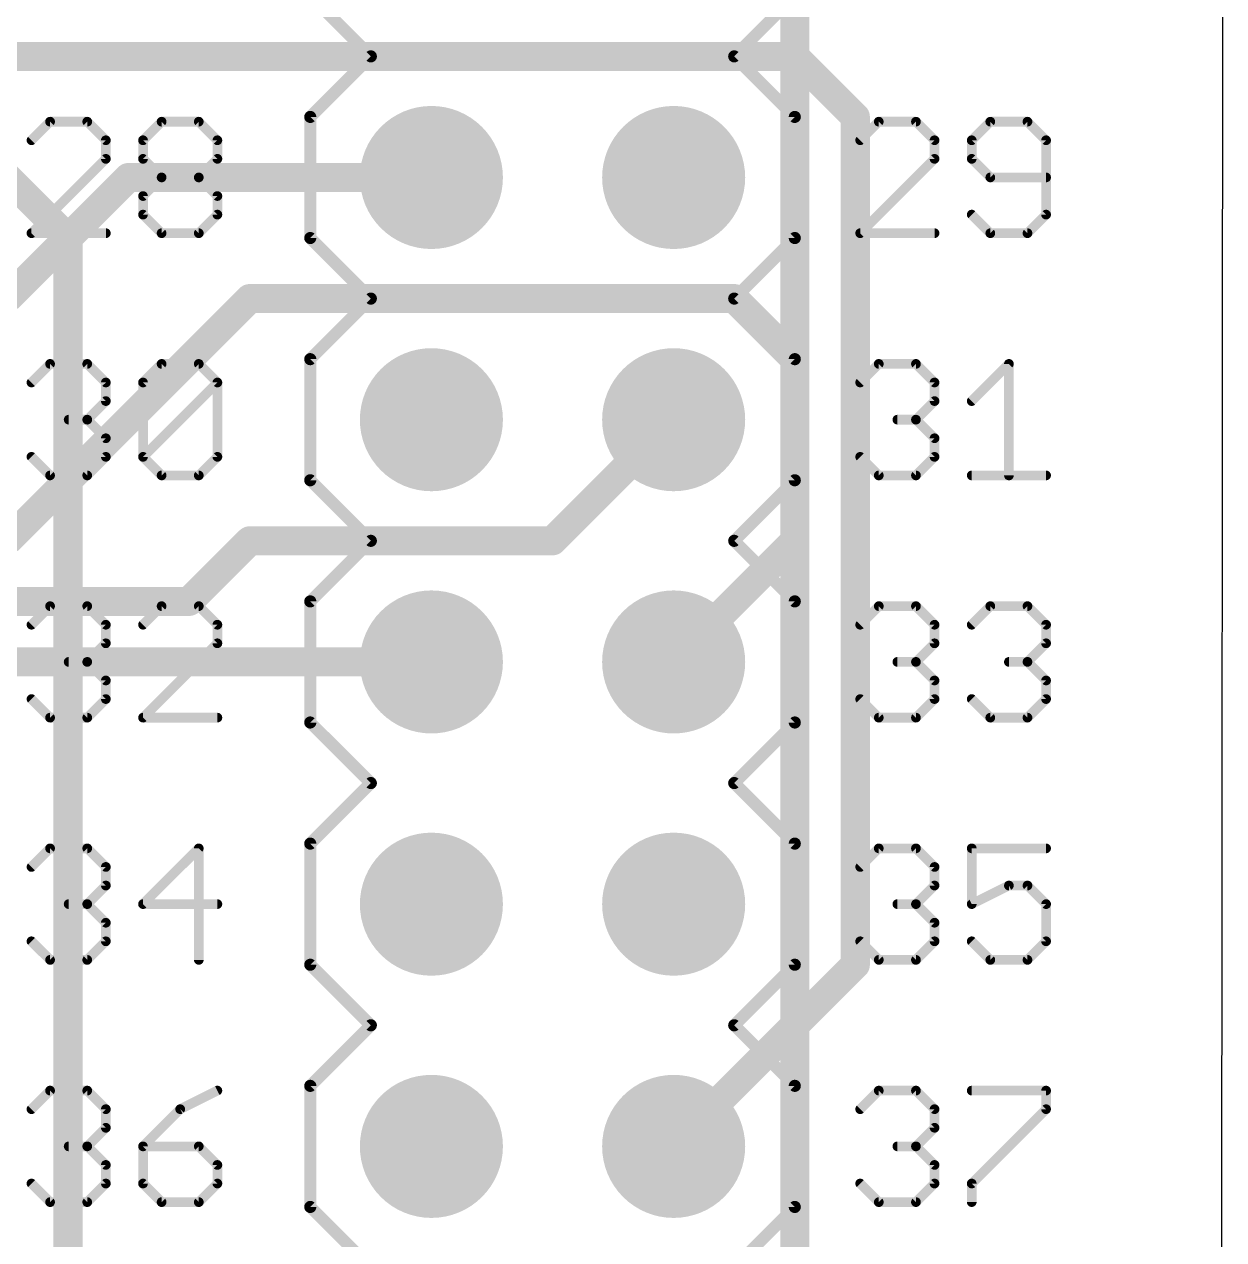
# Model space of a CAD drawing. Extents: x 6 to 93.4, y 7 to 66.
# Drawn here: x 80.82 to 93.4, y 39.66 to 52.41 of the extents above; entities that cross this region are included whole.
import ezdxf

# ---------------------------------------------------------------- set-up
doc = ezdxf.new("R2010")
doc.units = 0
for name, color, linetype in [('1', 22, 'CONTINUOUS'), ('16', 175, 'CONTINUOUS'), ('17', 82, 'CONTINUOUS'), ('20', 7, 'CONTINUOUS'), ('21', 7, 'CONTINUOUS')]:
    doc.layers.add(name, color=color, linetype=linetype)

# ---------------------------------------------------------------- blocks, each defined once
blk = doc.blocks.new('RECT')
blk.add_solid([(-0.5, -0.5), (0.5, -0.5), (-0.5, 0.5), (0.5, 0.5)])
blk = doc.blocks.new('ROUNDP')
at = {"const_width": 0.5}
blk.add_lwpolyline([(0, -0.25, 1), (0, 0.25, 1), (0, -0.25)], format="xyb", dxfattribs=at)

msp = doc.modelspace()

# ---------------------------------------------------------------- linework, layer by layer
at = {"layer": '1', "const_width": 0.3048}
for points in [[(88.9, 61.595), (88.9, 17.145)], [(81.28, 50.165), (80.6145, 50.8305)], [(81.28, 38.735), (81.28, 50.165)]]:
    msp.add_lwpolyline(points, dxfattribs=at)
at = {"layer": '1', "const_width": 0.1524}
for points in [[(81.3562, 50.165, 1), (81.2038, 50.165)], [(81.2261, 50.1111, 1), (81.3339, 50.2189)]]:
    msp.add_lwpolyline(points, format="xyb", dxfattribs=at)
at = {"layer": '16', "const_width": 0.3048}
for points in [[(88.9, 52.07), (53.34, 52.07)], [(89.535, 51.435), (88.9, 52.07)], [(89.535, 42.545), (89.535, 51.435)], [(80.645, 49.53), (81.915, 50.8)], [(81.915, 50.8), (85.09, 50.8)], [(80.645, 46.99), (83.185, 49.53)], [(83.185, 49.53), (88.265, 49.53)], [(88.265, 49.53), (88.9, 48.895)], [(88.9, 48.895), (88.9, 46.99)], [(86.36, 46.99), (87.63, 48.26)], [(82.55, 46.355), (83.185, 46.99)], [(83.185, 46.99), (86.36, 46.99)], [(88.9, 46.99), (87.63, 45.72)], [(56.515, 46.355), (82.55, 46.355)], [(57.15, 45.72), (85.09, 45.72)], [(87.63, 40.64), (89.535, 42.545)]]:
    msp.add_lwpolyline(points, dxfattribs=at)
at = {"layer": '16', "const_width": 0.1524}
for points in [[(88.9539, 52.1239, 1), (88.8461, 52.0161)], [(88.9, 51.9938, 1), (88.9, 52.1462)], [(89.6112, 51.435, 1), (89.4588, 51.435)], [(89.4811, 51.3811, 1), (89.5889, 51.4889)], [(81.915, 50.8762, 1), (81.915, 50.7238)], [(81.9689, 50.7461, 1), (81.8611, 50.8539)], [(85.09, 50.7238, 1), (85.09, 50.8762)], [(83.185, 49.6062, 1), (83.185, 49.4538)], [(83.2389, 49.4761, 1), (83.1311, 49.5839)], [(88.3189, 49.5839, 1), (88.2111, 49.4761)], [(88.265, 49.4538, 1), (88.265, 49.6062)], [(88.9762, 48.895, 1), (88.8238, 48.895)], [(88.8461, 48.8411, 1), (88.9539, 48.9489)], [(87.6839, 48.2061, 1), (87.5761, 48.3139)], [(83.185, 47.0662, 1), (83.185, 46.9138)], [(83.2389, 46.9361, 1), (83.1311, 47.0439)], [(86.3061, 47.0439, 1), (86.4139, 46.9361)], [(86.36, 46.9138, 1), (86.36, 47.0662)], [(88.8238, 46.99, 1), (88.9762, 46.99)], [(88.9539, 46.9361, 1), (88.8461, 47.0439)], [(82.4961, 46.4089, 1), (82.6039, 46.3011)], [(82.55, 46.2788, 1), (82.55, 46.4312)], [(85.09, 45.6438, 1), (85.09, 45.7962)], [(87.5761, 45.7739, 1), (87.6839, 45.6661)], [(89.5889, 42.4911, 1), (89.4811, 42.5989)], [(89.4588, 42.545, 1), (89.6112, 42.545)], [(87.5761, 40.6939, 1), (87.6839, 40.5861)]]:
    msp.add_lwpolyline(points, format="xyb", dxfattribs=at)
at = {"layer": '20'}
msp.add_line((93.354, 7.041), (93.397, 65.851), dxfattribs=at)
at = {"layer": '21'}
for points, const_width in [([(83.82, 52.705), (84.455, 52.07)], 0.127), ([(88.265, 52.07), (88.9, 52.705)], 0.127), ([(83.82, 51.435), (84.455, 52.07)], 0.127), ([(88.9, 51.435), (88.265, 52.07)], 0.127), ([(83.82, 50.165), (83.82, 51.435)], 0.127), ([(88.9, 51.435), (88.9, 50.165)], 0.127), ([(81.0919, 51.3852), (80.897, 51.1903)], 0.1016), ([(81.4817, 51.3852), (81.0919, 51.3852)], 0.1016), ([(81.6766, 51.1903), (81.4817, 51.3852)], 0.1016), ([(82.0664, 51.1903), (82.2613, 51.3852)], 0.1016), ([(82.2613, 51.3852), (82.6511, 51.3852)], 0.1016), ([(82.6511, 51.3852), (82.846, 51.1903)], 0.1016), ([(89.7807, 51.3852), (89.5858, 51.1903)], 0.1016), ([(90.1705, 51.3852), (89.7807, 51.3852)], 0.1016), ([(90.3654, 51.1903), (90.1705, 51.3852)], 0.1016), ([(90.9501, 51.3852), (90.7552, 51.1903)], 0.1016), ([(91.3399, 51.3852), (90.9501, 51.3852)], 0.1016), ([(91.5348, 51.1903), (91.3399, 51.3852)], 0.1016), ([(81.6766, 50.9954), (81.6766, 51.1903)], 0.1016), ([(82.0664, 50.9954), (82.0664, 51.1903)], 0.1016), ([(82.846, 51.1903), (82.846, 50.9954)], 0.1016), ([(90.3654, 50.9954), (90.3654, 51.1903)], 0.1016), ([(90.7552, 51.1903), (90.7552, 50.9954)], 0.1016), ([(91.5348, 50.4107), (91.5348, 51.1903)], 0.1016), ([(80.897, 50.2158), (81.6766, 50.9954)], 0.1016), ([(82.2613, 50.8005), (82.0664, 50.9954)], 0.1016), ([(82.846, 50.9954), (82.6511, 50.8005)], 0.1016), ([(89.5858, 50.2158), (90.3654, 50.9954)], 0.1016), ([(90.7552, 50.9954), (90.9501, 50.8005)], 0.1016), ([(82.0664, 50.6056), (82.2613, 50.8005)], 0.1016), ([(82.2613, 50.8005), (82.6511, 50.8005)], 0.1016), ([(82.6511, 50.8005), (82.846, 50.6056)], 0.1016), ([(90.9501, 50.8005), (91.5348, 50.8005)], 0.1016), ([(82.0664, 50.4107), (82.0664, 50.6056)], 0.1016), ([(82.846, 50.6056), (82.846, 50.4107)], 0.1016), ([(82.2613, 50.2158), (82.0664, 50.4107)], 0.1016), ([(82.846, 50.4107), (82.6511, 50.2158)], 0.1016), ([(90.7552, 50.4107), (90.9501, 50.2158)], 0.1016), ([(91.3399, 50.2158), (91.5348, 50.4107)], 0.1016), ([(81.6766, 50.2158), (80.897, 50.2158)], 0.1016), ([(82.6511, 50.2158), (82.2613, 50.2158)], 0.1016), ([(84.455, 49.53), (83.82, 50.165)], 0.127), ([(88.9, 50.165), (88.265, 49.53)], 0.127), ([(90.3654, 50.2158), (89.5858, 50.2158)], 0.1016), ([(90.9501, 50.2158), (91.3399, 50.2158)], 0.1016), ([(83.82, 48.895), (84.455, 49.53)], 0.127), ([(88.9, 48.895), (88.265, 49.53)], 0.127), ([(83.82, 47.625), (83.82, 48.895)], 0.127), ([(88.9, 47.625), (88.9, 48.895)], 0.127), ([(80.897, 48.6503), (81.0919, 48.8452)], 0.1016), ([(81.0919, 48.8452), (81.4817, 48.8452)], 0.1016), ([(81.4817, 48.8452), (81.6766, 48.6503)], 0.1016), ([(82.0664, 48.6503), (82.2613, 48.8452)], 0.1016), ([(82.2613, 48.8452), (82.6511, 48.8452)], 0.1016), ([(82.6511, 48.8452), (82.846, 48.6503)], 0.1016), ([(89.5858, 48.6503), (89.7807, 48.8452)], 0.1016), ([(89.7807, 48.8452), (90.1705, 48.8452)], 0.1016), ([(90.1705, 48.8452), (90.3654, 48.6503)], 0.1016), ([(90.7552, 48.4554), (91.145, 48.8452)], 0.1016), ([(91.145, 48.8452), (91.145, 47.6758)], 0.1016), ([(81.6766, 48.6503), (81.6766, 48.4554)], 0.1016), ([(82.0664, 47.8707), (82.0664, 48.6503)], 0.1016), ([(82.0664, 47.8707), (82.846, 48.6503)], 0.1016), ([(82.846, 48.6503), (82.846, 47.8707)], 0.1016), ([(90.3654, 48.6503), (90.3654, 48.4554)], 0.1016), ([(81.6766, 48.4554), (81.4817, 48.2605)], 0.1016), ([(90.3654, 48.4554), (90.1705, 48.2605)], 0.1016), ([(81.4817, 48.2605), (81.2868, 48.2605)], 0.1016), ([(81.4817, 48.2605), (81.6766, 48.0656)], 0.1016), ([(90.1705, 48.2605), (89.9756, 48.2605)], 0.1016), ([(90.1705, 48.2605), (90.3654, 48.0656)], 0.1016), ([(81.6766, 48.0656), (81.6766, 47.8707)], 0.1016), ([(90.3654, 48.0656), (90.3654, 47.8707)], 0.1016), ([(81.0919, 47.6758), (80.897, 47.8707)], 0.1016), ([(81.6766, 47.8707), (81.4817, 47.6758)], 0.1016), ([(82.2613, 47.6758), (82.0664, 47.8707)], 0.1016), ([(82.846, 47.8707), (82.6511, 47.6758)], 0.1016), ([(89.7807, 47.6758), (89.5858, 47.8707)], 0.1016), ([(90.3654, 47.8707), (90.1705, 47.6758)], 0.1016), ([(81.4817, 47.6758), (81.0919, 47.6758)], 0.1016), ([(82.6511, 47.6758), (82.2613, 47.6758)], 0.1016), ([(83.82, 47.625), (84.455, 46.99)], 0.127), ([(88.265, 46.99), (88.9, 47.625)], 0.127), ([(90.1705, 47.6758), (89.7807, 47.6758)], 0.1016), ([(90.7552, 47.6758), (91.5348, 47.6758)], 0.1016), ([(84.455, 46.99), (83.82, 46.355)], 0.127), ([(88.9, 46.355), (88.265, 46.99)], 0.127), ([(83.82, 46.355), (83.82, 45.085)], 0.127), ([(88.9, 45.085), (88.9, 46.355)], 0.127), ([(80.897, 46.1103), (81.0919, 46.3052)], 0.1016), ([(81.0919, 46.3052), (81.4817, 46.3052)], 0.1016), ([(81.4817, 46.3052), (81.6766, 46.1103)], 0.1016), ([(82.2613, 46.3052), (82.0664, 46.1103)], 0.1016), ([(82.6511, 46.3052), (82.2613, 46.3052)], 0.1016), ([(82.846, 46.1103), (82.6511, 46.3052)], 0.1016), ([(89.5858, 46.1103), (89.7807, 46.3052)], 0.1016), ([(89.7807, 46.3052), (90.1705, 46.3052)], 0.1016), ([(90.1705, 46.3052), (90.3654, 46.1103)], 0.1016), ([(90.7552, 46.1103), (90.9501, 46.3052)], 0.1016), ([(90.9501, 46.3052), (91.3399, 46.3052)], 0.1016), ([(91.3399, 46.3052), (91.5348, 46.1103)], 0.1016), ([(81.6766, 46.1103), (81.6766, 45.9154)], 0.1016), ([(82.846, 45.9154), (82.846, 46.1103)], 0.1016), ([(90.3654, 46.1103), (90.3654, 45.9154)], 0.1016), ([(91.5348, 46.1103), (91.5348, 45.9154)], 0.1016), ([(81.6766, 45.9154), (81.4817, 45.7205)], 0.1016), ([(82.0664, 45.1358), (82.846, 45.9154)], 0.1016), ([(90.3654, 45.9154), (90.1705, 45.7205)], 0.1016), ([(91.5348, 45.9154), (91.3399, 45.7205)], 0.1016), ([(81.4817, 45.7205), (81.2868, 45.7205)], 0.1016), ([(81.4817, 45.7205), (81.6766, 45.5256)], 0.1016), ([(90.1705, 45.7205), (89.9756, 45.7205)], 0.1016), ([(90.1705, 45.7205), (90.3654, 45.5256)], 0.1016), ([(91.3399, 45.7205), (91.145, 45.7205)], 0.1016), ([(91.3399, 45.7205), (91.5348, 45.5256)], 0.1016), ([(81.6766, 45.5256), (81.6766, 45.3307)], 0.1016), ([(90.3654, 45.5256), (90.3654, 45.3307)], 0.1016), ([(91.5348, 45.5256), (91.5348, 45.3307)], 0.1016), ([(81.0919, 45.1358), (80.897, 45.3307)], 0.1016), ([(81.6766, 45.3307), (81.4817, 45.1358)], 0.1016), ([(89.7807, 45.1358), (89.5858, 45.3307)], 0.1016), ([(90.3654, 45.3307), (90.1705, 45.1358)], 0.1016), ([(90.9501, 45.1358), (90.7552, 45.3307)], 0.1016), ([(91.5348, 45.3307), (91.3399, 45.1358)], 0.1016), ([(81.4817, 45.1358), (81.0919, 45.1358)], 0.1016), ([(82.846, 45.1358), (82.0664, 45.1358)], 0.1016), ([(83.82, 45.085), (84.455, 44.45)], 0.127), ([(88.265, 44.45), (88.9, 45.085)], 0.127), ([(90.1705, 45.1358), (89.7807, 45.1358)], 0.1016), ([(91.3399, 45.1358), (90.9501, 45.1358)], 0.1016), ([(84.455, 44.45), (83.82, 43.815)], 0.127), ([(88.9, 43.815), (88.265, 44.45)], 0.127), ([(83.82, 43.815), (83.82, 42.545)], 0.127), ([(88.9, 42.545), (88.9, 43.815)], 0.127), ([(80.897, 43.5703), (81.0919, 43.7652)], 0.1016), ([(81.0919, 43.7652), (81.4817, 43.7652)], 0.1016), ([(81.4817, 43.7652), (81.6766, 43.5703)], 0.1016), ([(82.6511, 43.7652), (82.0664, 43.1805)], 0.1016), ([(82.6511, 42.5958), (82.6511, 43.7652)], 0.1016), ([(89.5858, 43.5703), (89.7807, 43.7652)], 0.1016), ([(89.7807, 43.7652), (90.1705, 43.7652)], 0.1016), ([(90.1705, 43.7652), (90.3654, 43.5703)], 0.1016), ([(91.5348, 43.7652), (90.7552, 43.7652)], 0.1016), ([(90.7552, 43.7652), (90.7552, 43.1805)], 0.1016), ([(81.6766, 43.5703), (81.6766, 43.3754)], 0.1016), ([(90.3654, 43.5703), (90.3654, 43.3754)], 0.1016), ([(81.6766, 43.3754), (81.4817, 43.1805)], 0.1016), ([(90.3654, 43.3754), (90.1705, 43.1805)], 0.1016), ([(90.7552, 43.1805), (91.145, 43.3754)], 0.1016), ([(91.145, 43.3754), (91.3399, 43.3754)], 0.1016), ([(91.3399, 43.3754), (91.5348, 43.1805)], 0.1016), ([(81.4817, 43.1805), (81.2868, 43.1805)], 0.1016), ([(81.4817, 43.1805), (81.6766, 42.9856)], 0.1016), ([(82.0664, 43.1805), (82.846, 43.1805)], 0.1016), ([(90.1705, 43.1805), (89.9756, 43.1805)], 0.1016), ([(90.1705, 43.1805), (90.3654, 42.9856)], 0.1016), ([(91.5348, 43.1805), (91.5348, 42.7907)], 0.1016), ([(81.6766, 42.9856), (81.6766, 42.7907)], 0.1016), ([(90.3654, 42.9856), (90.3654, 42.7907)], 0.1016), ([(81.0919, 42.5958), (80.897, 42.7907)], 0.1016), ([(81.6766, 42.7907), (81.4817, 42.5958)], 0.1016), ([(89.7807, 42.5958), (89.5858, 42.7907)], 0.1016), ([(90.3654, 42.7907), (90.1705, 42.5958)], 0.1016), ([(90.9501, 42.5958), (90.7552, 42.7907)], 0.1016), ([(91.5348, 42.7907), (91.3399, 42.5958)], 0.1016), ([(81.4817, 42.5958), (81.0919, 42.5958)], 0.1016), ([(83.82, 42.545), (84.455, 41.91)], 0.127), ([(88.265, 41.91), (88.9, 42.545)], 0.127), ([(90.1705, 42.5958), (89.7807, 42.5958)], 0.1016), ([(91.3399, 42.5958), (90.9501, 42.5958)], 0.1016), ([(84.455, 41.91), (83.82, 41.275)], 0.127), ([(88.9, 41.275), (88.265, 41.91)], 0.127), ([(83.82, 41.275), (83.82, 40.005)], 0.127), ([(88.9, 40.005), (88.9, 41.275)], 0.127), ([(80.897, 41.0303), (81.0919, 41.2252)], 0.1016), ([(81.0919, 41.2252), (81.4817, 41.2252)], 0.1016), ([(81.4817, 41.2252), (81.6766, 41.0303)], 0.1016), ([(82.846, 41.2252), (82.4562, 41.0303)], 0.1016), ([(89.5858, 41.0303), (89.7807, 41.2252)], 0.1016), ([(89.7807, 41.2252), (90.1705, 41.2252)], 0.1016), ([(90.1705, 41.2252), (90.3654, 41.0303)], 0.1016), ([(90.7552, 41.2252), (91.5348, 41.2252)], 0.1016), ([(91.5348, 41.2252), (91.5348, 41.0303)], 0.1016), ([(81.6766, 41.0303), (81.6766, 40.8354)], 0.1016), ([(82.4562, 41.0303), (82.0664, 40.6405)], 0.1016), ([(90.3654, 41.0303), (90.3654, 40.8354)], 0.1016), ([(91.5348, 41.0303), (90.7552, 40.2507)], 0.1016), ([(81.6766, 40.8354), (81.4817, 40.6405)], 0.1016), ([(90.3654, 40.8354), (90.1705, 40.6405)], 0.1016), ([(81.4817, 40.6405), (81.2868, 40.6405)], 0.1016), ([(81.4817, 40.6405), (81.6766, 40.4456)], 0.1016), ([(82.0664, 40.6405), (82.0664, 40.2507)], 0.1016), ([(82.6511, 40.6405), (82.0664, 40.6405)], 0.1016), ([(82.846, 40.4456), (82.6511, 40.6405)], 0.1016), ([(90.1705, 40.6405), (89.9756, 40.6405)], 0.1016), ([(90.1705, 40.6405), (90.3654, 40.4456)], 0.1016), ([(81.6766, 40.4456), (81.6766, 40.2507)], 0.1016), ([(82.846, 40.2507), (82.846, 40.4456)], 0.1016), ([(90.3654, 40.4456), (90.3654, 40.2507)], 0.1016), ([(81.0919, 40.0558), (80.897, 40.2507)], 0.1016), ([(81.6766, 40.2507), (81.4817, 40.0558)], 0.1016), ([(82.0664, 40.2507), (82.2613, 40.0558)], 0.1016), ([(82.6511, 40.0558), (82.846, 40.2507)], 0.1016), ([(89.7807, 40.0558), (89.5858, 40.2507)], 0.1016), ([(90.3654, 40.2507), (90.1705, 40.0558)], 0.1016), ([(90.7552, 40.2507), (90.7552, 40.0558)], 0.1016), ([(81.4817, 40.0558), (81.0919, 40.0558)], 0.1016), ([(82.2613, 40.0558), (82.6511, 40.0558)], 0.1016), ([(83.82, 40.005), (84.455, 39.37)], 0.127), ([(88.265, 39.37), (88.9, 40.005)], 0.127), ([(90.1705, 40.0558), (89.7807, 40.0558)], 0.1016)]:
    msp.add_lwpolyline(points, dxfattribs=dict(at, const_width=const_width))
for points, const_width in [([(84.4775, 52.0475, 1), (84.4325, 52.0925)], 0.0635), ([(88.2875, 52.0925, 1), (88.2425, 52.0475)], 0.0635), ([(84.4325, 52.0475, 1), (84.4775, 52.0925)], 0.0635), ([(88.2425, 52.0925, 1), (88.2875, 52.0475)], 0.0635), ([(83.7975, 51.4575, 1), (83.8425, 51.4125)], 0.0635), ([(83.8518, 51.435, 1), (83.7883, 51.435)], 0.0635), ([(88.9318, 51.435, 1), (88.8683, 51.435)], 0.0635), ([(88.8775, 51.4125, 1), (88.9225, 51.4575)], 0.0635), ([(81.0919, 51.4106, 1), (81.0919, 51.3598)], 0.0508), ([(81.1099, 51.3672, 1), (81.0739, 51.4032)], 0.0508), ([(81.4997, 51.4032, 1), (81.4637, 51.3672)], 0.0508), ([(81.4817, 51.3598, 1), (81.4817, 51.4106)], 0.0508), ([(82.2613, 51.4106, 1), (82.2613, 51.3598)], 0.0508), ([(82.2793, 51.3672, 1), (82.2433, 51.4032)], 0.0508), ([(82.6691, 51.4032, 1), (82.6331, 51.3672)], 0.0508), ([(82.6511, 51.3598, 1), (82.6511, 51.4106)], 0.0508), ([(89.7807, 51.4106, 1), (89.7807, 51.3598)], 0.0508), ([(89.7987, 51.3672, 1), (89.7627, 51.4032)], 0.0508), ([(90.1885, 51.4032, 1), (90.1525, 51.3672)], 0.0508), ([(90.1705, 51.3598, 1), (90.1705, 51.4106)], 0.0508), ([(90.9501, 51.4106, 1), (90.9501, 51.3598)], 0.0508), ([(90.9681, 51.3672, 1), (90.9321, 51.4032)], 0.0508), ([(91.3579, 51.4032, 1), (91.3219, 51.3672)], 0.0508), ([(91.3399, 51.3598, 1), (91.3399, 51.4106)], 0.0508), ([(80.879, 51.2083, 1), (80.915, 51.1723)], 0.0508), ([(81.702, 51.1903, 1), (81.6512, 51.1903)], 0.0508), ([(81.6586, 51.1723, 1), (81.6946, 51.2083)], 0.0508), ([(82.0484, 51.2083, 1), (82.0844, 51.1723)], 0.0508), ([(82.0918, 51.1903, 1), (82.041, 51.1903)], 0.0508), ([(82.8714, 51.1903, 1), (82.8206, 51.1903)], 0.0508), ([(82.828, 51.1723, 1), (82.864, 51.2083)], 0.0508), ([(89.5678, 51.2083, 1), (89.6038, 51.1723)], 0.0508), ([(90.3908, 51.1903, 1), (90.34, 51.1903)], 0.0508), ([(90.3474, 51.1723, 1), (90.3834, 51.2083)], 0.0508), ([(90.7372, 51.2083, 1), (90.7732, 51.1723)], 0.0508), ([(90.7806, 51.1903, 1), (90.7298, 51.1903)], 0.0508), ([(91.5602, 51.1903, 1), (91.5094, 51.1903)], 0.0508), ([(91.5168, 51.1723, 1), (91.5528, 51.2083)], 0.0508), ([(81.6512, 50.9954, 1), (81.702, 50.9954)], 0.0508), ([(81.6946, 50.9774, 1), (81.6586, 51.0134)], 0.0508), ([(82.0844, 51.0134, 1), (82.0484, 50.9774)], 0.0508), ([(82.041, 50.9954, 1), (82.0918, 50.9954)], 0.0508), ([(82.8206, 50.9954, 1), (82.8714, 50.9954)], 0.0508), ([(82.864, 50.9774, 1), (82.828, 51.0134)], 0.0508), ([(90.34, 50.9954, 1), (90.3908, 50.9954)], 0.0508), ([(90.3834, 50.9774, 1), (90.3474, 51.0134)], 0.0508), ([(90.7732, 51.0134, 1), (90.7372, 50.9774)], 0.0508), ([(90.7298, 50.9954, 1), (90.7806, 50.9954)], 0.0508), ([(82.2613, 50.8259, 1), (82.2613, 50.7751)], 0.0508), ([(82.2793, 50.7825, 1), (82.2433, 50.8185)], 0.0508), ([(82.6691, 50.8185, 1), (82.6331, 50.7825)], 0.0508), ([(82.6511, 50.7751, 1), (82.6511, 50.8259)], 0.0508), ([(90.9501, 50.8259, 1), (90.9501, 50.7751)], 0.0508), ([(91.5348, 50.7751, 1), (91.5348, 50.8259)], 0.0508), ([(82.2433, 50.7825, 1), (82.2793, 50.8185)], 0.0508), ([(82.6331, 50.8185, 1), (82.6691, 50.7825)], 0.0508), ([(90.9321, 50.7825, 1), (90.9681, 50.8185)], 0.0508), ([(82.0484, 50.6236, 1), (82.0844, 50.5876)], 0.0508), ([(82.0918, 50.6056, 1), (82.041, 50.6056)], 0.0508), ([(82.8714, 50.6056, 1), (82.8206, 50.6056)], 0.0508), ([(82.828, 50.5876, 1), (82.864, 50.6236)], 0.0508), ([(82.0844, 50.4287, 1), (82.0484, 50.3927)], 0.0508), ([(82.041, 50.4107, 1), (82.0918, 50.4107)], 0.0508), ([(82.8206, 50.4107, 1), (82.8714, 50.4107)], 0.0508), ([(82.864, 50.3927, 1), (82.828, 50.4287)], 0.0508), ([(90.7732, 50.4287, 1), (90.7372, 50.3927)], 0.0508), ([(91.5094, 50.4107, 1), (91.5602, 50.4107)], 0.0508), ([(91.5528, 50.3927, 1), (91.5168, 50.4287)], 0.0508), ([(80.879, 50.2338, 1), (80.915, 50.1978)], 0.0508), ([(80.897, 50.2412, 1), (80.897, 50.1904)], 0.0508), ([(81.6766, 50.1904, 1), (81.6766, 50.2412)], 0.0508), ([(82.2613, 50.2412, 1), (82.2613, 50.1904)], 0.0508), ([(82.2433, 50.1978, 1), (82.2793, 50.2338)], 0.0508), ([(82.6331, 50.2338, 1), (82.6691, 50.1978)], 0.0508), ([(82.6511, 50.1904, 1), (82.6511, 50.2412)], 0.0508), ([(83.8425, 50.1875, 1), (83.7975, 50.1425)], 0.0635), ([(88.9225, 50.1425, 1), (88.8775, 50.1875)], 0.0635), ([(89.5678, 50.2338, 1), (89.6038, 50.1978)], 0.0508), ([(89.5858, 50.2412, 1), (89.5858, 50.1904)], 0.0508), ([(90.3654, 50.1904, 1), (90.3654, 50.2412)], 0.0508), ([(90.9501, 50.2412, 1), (90.9501, 50.1904)], 0.0508), ([(90.9321, 50.1978, 1), (90.9681, 50.2338)], 0.0508), ([(91.3219, 50.2338, 1), (91.3579, 50.1978)], 0.0508), ([(91.3399, 50.1904, 1), (91.3399, 50.2412)], 0.0508), ([(83.7883, 50.165, 1), (83.8518, 50.165)], 0.0635), ([(88.8683, 50.165, 1), (88.9318, 50.165)], 0.0635), ([(84.4775, 49.5075, 1), (84.4325, 49.5525)], 0.0635), ([(84.4325, 49.5075, 1), (84.4775, 49.5525)], 0.0635), ([(88.2875, 49.5525, 1), (88.2425, 49.5075)], 0.0635), ([(88.2425, 49.5525, 1), (88.2875, 49.5075)], 0.0635), ([(83.7975, 48.9175, 1), (83.8425, 48.8725)], 0.0635), ([(83.8518, 48.895, 1), (83.7883, 48.895)], 0.0635), ([(88.9318, 48.895, 1), (88.8683, 48.895)], 0.0635), ([(88.8775, 48.8725, 1), (88.9225, 48.9175)], 0.0635), ([(81.0919, 48.8706, 1), (81.0919, 48.8198)], 0.0508), ([(81.1099, 48.8272, 1), (81.0739, 48.8632)], 0.0508), ([(81.4997, 48.8632, 1), (81.4637, 48.8272)], 0.0508), ([(81.4817, 48.8198, 1), (81.4817, 48.8706)], 0.0508), ([(82.2613, 48.8706, 1), (82.2613, 48.8198)], 0.0508), ([(82.2793, 48.8272, 1), (82.2433, 48.8632)], 0.0508), ([(82.6691, 48.8632, 1), (82.6331, 48.8272)], 0.0508), ([(82.6511, 48.8198, 1), (82.6511, 48.8706)], 0.0508), ([(89.7807, 48.8706, 1), (89.7807, 48.8198)], 0.0508), ([(89.7987, 48.8272, 1), (89.7627, 48.8632)], 0.0508), ([(90.1885, 48.8632, 1), (90.1525, 48.8272)], 0.0508), ([(90.1705, 48.8198, 1), (90.1705, 48.8706)], 0.0508), ([(91.1704, 48.8452, 1), (91.1196, 48.8452)], 0.0508), ([(91.163, 48.8272, 1), (91.127, 48.8632)], 0.0508), ([(80.879, 48.6683, 1), (80.915, 48.6323)], 0.0508), ([(81.702, 48.6503, 1), (81.6512, 48.6503)], 0.0508), ([(81.6586, 48.6323, 1), (81.6946, 48.6683)], 0.0508), ([(82.0484, 48.6683, 1), (82.0844, 48.6323)], 0.0508), ([(82.0918, 48.6503, 1), (82.041, 48.6503)], 0.0508), ([(82.8714, 48.6503, 1), (82.8206, 48.6503)], 0.0508), ([(82.864, 48.6323, 1), (82.828, 48.6683)], 0.0508), ([(82.828, 48.6323, 1), (82.864, 48.6683)], 0.0508), ([(89.5678, 48.6683, 1), (89.6038, 48.6323)], 0.0508), ([(90.3908, 48.6503, 1), (90.34, 48.6503)], 0.0508), ([(90.3474, 48.6323, 1), (90.3834, 48.6683)], 0.0508), ([(81.6512, 48.4554, 1), (81.702, 48.4554)], 0.0508), ([(81.6946, 48.4374, 1), (81.6586, 48.4734)], 0.0508), ([(90.34, 48.4554, 1), (90.3908, 48.4554)], 0.0508), ([(90.3834, 48.4374, 1), (90.3474, 48.4734)], 0.0508), ([(90.7372, 48.4734, 1), (90.7732, 48.4374)], 0.0508), ([(81.2868, 48.2859, 1), (81.2868, 48.2351)], 0.0508), ([(81.4997, 48.2785, 1), (81.4637, 48.2425)], 0.0508), ([(81.4637, 48.2785, 1), (81.4997, 48.2425)], 0.0508), ([(81.4817, 48.2351, 1), (81.4817, 48.2859)], 0.0508), ([(89.9756, 48.2859, 1), (89.9756, 48.2351)], 0.0508), ([(90.1885, 48.2785, 1), (90.1525, 48.2425)], 0.0508), ([(90.1525, 48.2785, 1), (90.1885, 48.2425)], 0.0508), ([(90.1705, 48.2351, 1), (90.1705, 48.2859)], 0.0508), ([(81.702, 48.0656, 1), (81.6512, 48.0656)], 0.0508), ([(81.6586, 48.0476, 1), (81.6946, 48.0836)], 0.0508), ([(90.3908, 48.0656, 1), (90.34, 48.0656)], 0.0508), ([(90.3474, 48.0476, 1), (90.3834, 48.0836)], 0.0508), ([(80.915, 47.8887, 1), (80.879, 47.8527)], 0.0508), ([(81.6946, 47.8527, 1), (81.6586, 47.8887)], 0.0508), ([(82.0844, 47.8887, 1), (82.0484, 47.8527)], 0.0508), ([(82.864, 47.8527, 1), (82.828, 47.8887)], 0.0508), ([(89.6038, 47.8887, 1), (89.5678, 47.8527)], 0.0508), ([(90.3834, 47.8527, 1), (90.3474, 47.8887)], 0.0508), ([(81.6512, 47.8707, 1), (81.702, 47.8707)], 0.0508), ([(82.0484, 47.8887, 1), (82.0844, 47.8527)], 0.0508), ([(82.041, 47.8707, 1), (82.0918, 47.8707)], 0.0508), ([(82.8206, 47.8707, 1), (82.8714, 47.8707)], 0.0508), ([(90.34, 47.8707, 1), (90.3908, 47.8707)], 0.0508), ([(81.0919, 47.7012, 1), (81.0919, 47.6504)], 0.0508), ([(81.0739, 47.6578, 1), (81.1099, 47.6938)], 0.0508), ([(81.4637, 47.6938, 1), (81.4997, 47.6578)], 0.0508), ([(81.4817, 47.6504, 1), (81.4817, 47.7012)], 0.0508), ([(82.2613, 47.7012, 1), (82.2613, 47.6504)], 0.0508), ([(82.2433, 47.6578, 1), (82.2793, 47.6938)], 0.0508), ([(82.6331, 47.6938, 1), (82.6691, 47.6578)], 0.0508), ([(82.6511, 47.6504, 1), (82.6511, 47.7012)], 0.0508), ([(83.8425, 47.6475, 1), (83.7975, 47.6025)], 0.0635), ([(88.9225, 47.6025, 1), (88.8775, 47.6475)], 0.0635), ([(89.7807, 47.7012, 1), (89.7807, 47.6504)], 0.0508), ([(89.7627, 47.6578, 1), (89.7987, 47.6938)], 0.0508), ([(90.1525, 47.6938, 1), (90.1885, 47.6578)], 0.0508), ([(90.1705, 47.6504, 1), (90.1705, 47.7012)], 0.0508), ([(90.7552, 47.7012, 1), (90.7552, 47.6504)], 0.0508), ([(91.1196, 47.6758, 1), (91.1704, 47.6758)], 0.0508), ([(91.5348, 47.6504, 1), (91.5348, 47.7012)], 0.0508), ([(83.7883, 47.625, 1), (83.8518, 47.625)], 0.0635), ([(88.8683, 47.625, 1), (88.9318, 47.625)], 0.0635), ([(84.4775, 46.9675, 1), (84.4325, 47.0125)], 0.0635), ([(84.4325, 46.9675, 1), (84.4775, 47.0125)], 0.0635), ([(88.2875, 47.0125, 1), (88.2425, 46.9675)], 0.0635), ([(88.2425, 47.0125, 1), (88.2875, 46.9675)], 0.0635), ([(83.7975, 46.3775, 1), (83.8425, 46.3325)], 0.0635), ([(83.8518, 46.355, 1), (83.7883, 46.355)], 0.0635), ([(88.9318, 46.355, 1), (88.8683, 46.355)], 0.0635), ([(88.8775, 46.3325, 1), (88.9225, 46.3775)], 0.0635), ([(81.0919, 46.3306, 1), (81.0919, 46.2798)], 0.0508), ([(81.1099, 46.2872, 1), (81.0739, 46.3232)], 0.0508), ([(81.4997, 46.3232, 1), (81.4637, 46.2872)], 0.0508), ([(81.4817, 46.2798, 1), (81.4817, 46.3306)], 0.0508), ([(82.2613, 46.3306, 1), (82.2613, 46.2798)], 0.0508), ([(82.2793, 46.2872, 1), (82.2433, 46.3232)], 0.0508), ([(82.6691, 46.3232, 1), (82.6331, 46.2872)], 0.0508), ([(82.6511, 46.2798, 1), (82.6511, 46.3306)], 0.0508), ([(89.7807, 46.3306, 1), (89.7807, 46.2798)], 0.0508), ([(89.7987, 46.2872, 1), (89.7627, 46.3232)], 0.0508), ([(90.1885, 46.3232, 1), (90.1525, 46.2872)], 0.0508), ([(90.1705, 46.2798, 1), (90.1705, 46.3306)], 0.0508), ([(90.9501, 46.3306, 1), (90.9501, 46.2798)], 0.0508), ([(90.9681, 46.2872, 1), (90.9321, 46.3232)], 0.0508), ([(91.3579, 46.3232, 1), (91.3219, 46.2872)], 0.0508), ([(91.3399, 46.2798, 1), (91.3399, 46.3306)], 0.0508), ([(80.879, 46.1283, 1), (80.915, 46.0923)], 0.0508), ([(81.702, 46.1103, 1), (81.6512, 46.1103)], 0.0508), ([(81.6586, 46.0923, 1), (81.6946, 46.1283)], 0.0508), ([(82.0484, 46.1283, 1), (82.0844, 46.0923)], 0.0508), ([(82.8714, 46.1103, 1), (82.8206, 46.1103)], 0.0508), ([(82.828, 46.0923, 1), (82.864, 46.1283)], 0.0508), ([(89.5678, 46.1283, 1), (89.6038, 46.0923)], 0.0508), ([(90.3908, 46.1103, 1), (90.34, 46.1103)], 0.0508), ([(90.3474, 46.0923, 1), (90.3834, 46.1283)], 0.0508), ([(90.7372, 46.1283, 1), (90.7732, 46.0923)], 0.0508), ([(91.5602, 46.1103, 1), (91.5094, 46.1103)], 0.0508), ([(91.5168, 46.0923, 1), (91.5528, 46.1283)], 0.0508), ([(81.6512, 45.9154, 1), (81.702, 45.9154)], 0.0508), ([(81.6946, 45.8974, 1), (81.6586, 45.9334)], 0.0508), ([(82.8206, 45.9154, 1), (82.8714, 45.9154)], 0.0508), ([(82.864, 45.8974, 1), (82.828, 45.9334)], 0.0508), ([(90.34, 45.9154, 1), (90.3908, 45.9154)], 0.0508), ([(90.3834, 45.8974, 1), (90.3474, 45.9334)], 0.0508), ([(91.5094, 45.9154, 1), (91.5602, 45.9154)], 0.0508), ([(91.5528, 45.8974, 1), (91.5168, 45.9334)], 0.0508), ([(81.2868, 45.7459, 1), (81.2868, 45.6951)], 0.0508), ([(81.4997, 45.7385, 1), (81.4637, 45.7025)], 0.0508), ([(81.4637, 45.7385, 1), (81.4997, 45.7025)], 0.0508), ([(81.4817, 45.6951, 1), (81.4817, 45.7459)], 0.0508), ([(89.9756, 45.7459, 1), (89.9756, 45.6951)], 0.0508), ([(90.1885, 45.7385, 1), (90.1525, 45.7025)], 0.0508), ([(90.1525, 45.7385, 1), (90.1885, 45.7025)], 0.0508), ([(90.1705, 45.6951, 1), (90.1705, 45.7459)], 0.0508), ([(91.145, 45.7459, 1), (91.145, 45.6951)], 0.0508), ([(91.3579, 45.7385, 1), (91.3219, 45.7025)], 0.0508), ([(91.3219, 45.7385, 1), (91.3579, 45.7025)], 0.0508), ([(91.3399, 45.6951, 1), (91.3399, 45.7459)], 0.0508), ([(81.702, 45.5256, 1), (81.6512, 45.5256)], 0.0508), ([(81.6586, 45.5076, 1), (81.6946, 45.5436)], 0.0508), ([(90.3908, 45.5256, 1), (90.34, 45.5256)], 0.0508), ([(90.3474, 45.5076, 1), (90.3834, 45.5436)], 0.0508), ([(91.5602, 45.5256, 1), (91.5094, 45.5256)], 0.0508), ([(91.5168, 45.5076, 1), (91.5528, 45.5436)], 0.0508), ([(80.915, 45.3487, 1), (80.879, 45.3127)], 0.0508), ([(81.6946, 45.3127, 1), (81.6586, 45.3487)], 0.0508), ([(89.6038, 45.3487, 1), (89.5678, 45.3127)], 0.0508), ([(90.3834, 45.3127, 1), (90.3474, 45.3487)], 0.0508), ([(90.7732, 45.3487, 1), (90.7372, 45.3127)], 0.0508), ([(91.5528, 45.3127, 1), (91.5168, 45.3487)], 0.0508), ([(81.6512, 45.3307, 1), (81.702, 45.3307)], 0.0508), ([(90.34, 45.3307, 1), (90.3908, 45.3307)], 0.0508), ([(91.5094, 45.3307, 1), (91.5602, 45.3307)], 0.0508), ([(81.0919, 45.1612, 1), (81.0919, 45.1104)], 0.0508), ([(81.0739, 45.1178, 1), (81.1099, 45.1538)], 0.0508), ([(81.4637, 45.1538, 1), (81.4997, 45.1178)], 0.0508), ([(81.4817, 45.1104, 1), (81.4817, 45.1612)], 0.0508), ([(82.0484, 45.1538, 1), (82.0844, 45.1178)], 0.0508), ([(82.0664, 45.1612, 1), (82.0664, 45.1104)], 0.0508), ([(82.846, 45.1104, 1), (82.846, 45.1612)], 0.0508), ([(83.8425, 45.1075, 1), (83.7975, 45.0625)], 0.0635), ([(83.7883, 45.085, 1), (83.8518, 45.085)], 0.0635), ([(88.8683, 45.085, 1), (88.9318, 45.085)], 0.0635), ([(88.9225, 45.0625, 1), (88.8775, 45.1075)], 0.0635), ([(89.7807, 45.1612, 1), (89.7807, 45.1104)], 0.0508), ([(89.7627, 45.1178, 1), (89.7987, 45.1538)], 0.0508), ([(90.1525, 45.1538, 1), (90.1885, 45.1178)], 0.0508), ([(90.1705, 45.1104, 1), (90.1705, 45.1612)], 0.0508), ([(90.9501, 45.1612, 1), (90.9501, 45.1104)], 0.0508), ([(90.9321, 45.1178, 1), (90.9681, 45.1538)], 0.0508), ([(91.3219, 45.1538, 1), (91.3579, 45.1178)], 0.0508), ([(91.3399, 45.1104, 1), (91.3399, 45.1612)], 0.0508), ([(84.4775, 44.4275, 1), (84.4325, 44.4725)], 0.0635), ([(84.4325, 44.4275, 1), (84.4775, 44.4725)], 0.0635), ([(88.2875, 44.4725, 1), (88.2425, 44.4275)], 0.0635), ([(88.2425, 44.4725, 1), (88.2875, 44.4275)], 0.0635), ([(83.7975, 43.8375, 1), (83.8425, 43.7925)], 0.0635), ([(83.8518, 43.815, 1), (83.7883, 43.815)], 0.0635), ([(88.9318, 43.815, 1), (88.8683, 43.815)], 0.0635), ([(88.8775, 43.7925, 1), (88.9225, 43.8375)], 0.0635), ([(81.0919, 43.7906, 1), (81.0919, 43.7398)], 0.0508), ([(81.1099, 43.7472, 1), (81.0739, 43.7832)], 0.0508), ([(81.4997, 43.7832, 1), (81.4637, 43.7472)], 0.0508), ([(81.4817, 43.7398, 1), (81.4817, 43.7906)], 0.0508), ([(82.6765, 43.7652, 1), (82.6257, 43.7652)], 0.0508), ([(82.6691, 43.7472, 1), (82.6331, 43.7832)], 0.0508), ([(89.7807, 43.7906, 1), (89.7807, 43.7398)], 0.0508), ([(89.7987, 43.7472, 1), (89.7627, 43.7832)], 0.0508), ([(90.1885, 43.7832, 1), (90.1525, 43.7472)], 0.0508), ([(90.1705, 43.7398, 1), (90.1705, 43.7906)], 0.0508), ([(90.7552, 43.7906, 1), (90.7552, 43.7398)], 0.0508), ([(90.7806, 43.7652, 1), (90.7298, 43.7652)], 0.0508), ([(91.5348, 43.7398, 1), (91.5348, 43.7906)], 0.0508), ([(80.879, 43.5883, 1), (80.915, 43.5523)], 0.0508), ([(81.702, 43.5703, 1), (81.6512, 43.5703)], 0.0508), ([(81.6586, 43.5523, 1), (81.6946, 43.5883)], 0.0508), ([(89.5678, 43.5883, 1), (89.6038, 43.5523)], 0.0508), ([(90.3908, 43.5703, 1), (90.34, 43.5703)], 0.0508), ([(90.3474, 43.5523, 1), (90.3834, 43.5883)], 0.0508), ([(81.6512, 43.3754, 1), (81.702, 43.3754)], 0.0508), ([(81.6946, 43.3574, 1), (81.6586, 43.3934)], 0.0508), ([(90.34, 43.3754, 1), (90.3908, 43.3754)], 0.0508), ([(90.3834, 43.3574, 1), (90.3474, 43.3934)], 0.0508), ([(91.145, 43.4008, 1), (91.145, 43.35)], 0.0508), ([(91.1564, 43.3527, 1), (91.1336, 43.3981)], 0.0508), ([(91.3579, 43.3934, 1), (91.3219, 43.3574)], 0.0508), ([(91.3399, 43.35, 1), (91.3399, 43.4008)], 0.0508), ([(81.2868, 43.2059, 1), (81.2868, 43.1551)], 0.0508), ([(81.4997, 43.1985, 1), (81.4637, 43.1625)], 0.0508), ([(81.4637, 43.1985, 1), (81.4997, 43.1625)], 0.0508), ([(81.4817, 43.1551, 1), (81.4817, 43.2059)], 0.0508), ([(82.0484, 43.1985, 1), (82.0844, 43.1625)], 0.0508), ([(82.0664, 43.2059, 1), (82.0664, 43.1551)], 0.0508), ([(82.846, 43.1551, 1), (82.846, 43.2059)], 0.0508), ([(89.9756, 43.2059, 1), (89.9756, 43.1551)], 0.0508), ([(90.1885, 43.1985, 1), (90.1525, 43.1625)], 0.0508), ([(90.1525, 43.1985, 1), (90.1885, 43.1625)], 0.0508), ([(90.1705, 43.1551, 1), (90.1705, 43.2059)], 0.0508), ([(90.7438, 43.2032, 1), (90.7666, 43.1578)], 0.0508), ([(90.7298, 43.1805, 1), (90.7806, 43.1805)], 0.0508), ([(91.5602, 43.1805, 1), (91.5094, 43.1805)], 0.0508), ([(91.5168, 43.1625, 1), (91.5528, 43.1985)], 0.0508), ([(81.702, 42.9856, 1), (81.6512, 42.9856)], 0.0508), ([(81.6586, 42.9676, 1), (81.6946, 43.0036)], 0.0508), ([(90.3908, 42.9856, 1), (90.34, 42.9856)], 0.0508), ([(90.3474, 42.9676, 1), (90.3834, 43.0036)], 0.0508), ([(80.915, 42.8087, 1), (80.879, 42.7727)], 0.0508), ([(81.6946, 42.7727, 1), (81.6586, 42.8087)], 0.0508), ([(89.6038, 42.8087, 1), (89.5678, 42.7727)], 0.0508), ([(90.3834, 42.7727, 1), (90.3474, 42.8087)], 0.0508), ([(90.7732, 42.8087, 1), (90.7372, 42.7727)], 0.0508), ([(91.5528, 42.7727, 1), (91.5168, 42.8087)], 0.0508), ([(81.6512, 42.7907, 1), (81.702, 42.7907)], 0.0508), ([(90.34, 42.7907, 1), (90.3908, 42.7907)], 0.0508), ([(91.5094, 42.7907, 1), (91.5602, 42.7907)], 0.0508), ([(81.0919, 42.6212, 1), (81.0919, 42.5704)], 0.0508), ([(81.0739, 42.5778, 1), (81.1099, 42.6138)], 0.0508), ([(81.4637, 42.6138, 1), (81.4997, 42.5778)], 0.0508), ([(81.4817, 42.5704, 1), (81.4817, 42.6212)], 0.0508), ([(82.6257, 42.5958, 1), (82.6765, 42.5958)], 0.0508), ([(83.8425, 42.5675, 1), (83.7975, 42.5225)], 0.0635), ([(83.7883, 42.545, 1), (83.8518, 42.545)], 0.0635), ([(88.8683, 42.545, 1), (88.9318, 42.545)], 0.0635), ([(88.9225, 42.5225, 1), (88.8775, 42.5675)], 0.0635), ([(89.7807, 42.6212, 1), (89.7807, 42.5704)], 0.0508), ([(89.7627, 42.5778, 1), (89.7987, 42.6138)], 0.0508), ([(90.1525, 42.6138, 1), (90.1885, 42.5778)], 0.0508), ([(90.1705, 42.5704, 1), (90.1705, 42.6212)], 0.0508), ([(90.9501, 42.6212, 1), (90.9501, 42.5704)], 0.0508), ([(90.9321, 42.5778, 1), (90.9681, 42.6138)], 0.0508), ([(91.3219, 42.6138, 1), (91.3579, 42.5778)], 0.0508), ([(91.3399, 42.5704, 1), (91.3399, 42.6212)], 0.0508), ([(84.4775, 41.8875, 1), (84.4325, 41.9325)], 0.0635), ([(84.4325, 41.8875, 1), (84.4775, 41.9325)], 0.0635), ([(88.2875, 41.9325, 1), (88.2425, 41.8875)], 0.0635), ([(88.2425, 41.9325, 1), (88.2875, 41.8875)], 0.0635), ([(83.7975, 41.2975, 1), (83.8425, 41.2525)], 0.0635), ([(83.8518, 41.275, 1), (83.7883, 41.275)], 0.0635), ([(88.9318, 41.275, 1), (88.8683, 41.275)], 0.0635), ([(88.8775, 41.2525, 1), (88.9225, 41.2975)], 0.0635), ([(81.0919, 41.2506, 1), (81.0919, 41.1998)], 0.0508), ([(81.1099, 41.2072, 1), (81.0739, 41.2432)], 0.0508), ([(81.4997, 41.2432, 1), (81.4637, 41.2072)], 0.0508), ([(81.4817, 41.1998, 1), (81.4817, 41.2506)], 0.0508), ([(82.8574, 41.2025, 1), (82.8346, 41.2479)], 0.0508), ([(89.7807, 41.2506, 1), (89.7807, 41.1998)], 0.0508), ([(89.7987, 41.2072, 1), (89.7627, 41.2432)], 0.0508), ([(90.1885, 41.2432, 1), (90.1525, 41.2072)], 0.0508), ([(90.1705, 41.1998, 1), (90.1705, 41.2506)], 0.0508), ([(90.7552, 41.2506, 1), (90.7552, 41.1998)], 0.0508), ([(91.5602, 41.2252, 1), (91.5094, 41.2252)], 0.0508), ([(91.5348, 41.1998, 1), (91.5348, 41.2506)], 0.0508), ([(80.879, 41.0483, 1), (80.915, 41.0123)], 0.0508), ([(81.702, 41.0303, 1), (81.6512, 41.0303)], 0.0508), ([(81.6586, 41.0123, 1), (81.6946, 41.0483)], 0.0508), ([(82.4448, 41.053, 1), (82.4676, 41.0076)], 0.0508), ([(82.4742, 41.0123, 1), (82.4382, 41.0483)], 0.0508), ([(89.5678, 41.0483, 1), (89.6038, 41.0123)], 0.0508), ([(90.3908, 41.0303, 1), (90.34, 41.0303)], 0.0508), ([(90.3474, 41.0123, 1), (90.3834, 41.0483)], 0.0508), ([(91.5094, 41.0303, 1), (91.5602, 41.0303)], 0.0508), ([(91.5528, 41.0123, 1), (91.5168, 41.0483)], 0.0508), ([(81.6512, 40.8354, 1), (81.702, 40.8354)], 0.0508), ([(81.6946, 40.8174, 1), (81.6586, 40.8534)], 0.0508), ([(90.34, 40.8354, 1), (90.3908, 40.8354)], 0.0508), ([(90.3834, 40.8174, 1), (90.3474, 40.8534)], 0.0508), ([(81.2868, 40.6659, 1), (81.2868, 40.6151)], 0.0508), ([(81.4997, 40.6585, 1), (81.4637, 40.6225)], 0.0508), ([(81.4637, 40.6585, 1), (81.4997, 40.6225)], 0.0508), ([(81.4817, 40.6151, 1), (81.4817, 40.6659)], 0.0508), ([(82.0484, 40.6585, 1), (82.0844, 40.6225)], 0.0508), ([(82.0918, 40.6405, 1), (82.041, 40.6405)], 0.0508), ([(82.0664, 40.6659, 1), (82.0664, 40.6151)], 0.0508), ([(82.6691, 40.6585, 1), (82.6331, 40.6225)], 0.0508), ([(82.6511, 40.6151, 1), (82.6511, 40.6659)], 0.0508), ([(89.9756, 40.6659, 1), (89.9756, 40.6151)], 0.0508), ([(90.1885, 40.6585, 1), (90.1525, 40.6225)], 0.0508), ([(90.1525, 40.6585, 1), (90.1885, 40.6225)], 0.0508), ([(90.1705, 40.6151, 1), (90.1705, 40.6659)], 0.0508), ([(81.702, 40.4456, 1), (81.6512, 40.4456)], 0.0508), ([(81.6586, 40.4276, 1), (81.6946, 40.4636)], 0.0508), ([(82.8714, 40.4456, 1), (82.8206, 40.4456)], 0.0508), ([(82.828, 40.4276, 1), (82.864, 40.4636)], 0.0508), ([(90.3908, 40.4456, 1), (90.34, 40.4456)], 0.0508), ([(90.3474, 40.4276, 1), (90.3834, 40.4636)], 0.0508), ([(80.915, 40.2687, 1), (80.879, 40.2327)], 0.0508), ([(81.6512, 40.2507, 1), (81.702, 40.2507)], 0.0508), ([(81.6946, 40.2327, 1), (81.6586, 40.2687)], 0.0508), ([(82.0844, 40.2687, 1), (82.0484, 40.2327)], 0.0508), ([(82.041, 40.2507, 1), (82.0918, 40.2507)], 0.0508), ([(82.8206, 40.2507, 1), (82.8714, 40.2507)], 0.0508), ([(82.864, 40.2327, 1), (82.828, 40.2687)], 0.0508), ([(89.6038, 40.2687, 1), (89.5678, 40.2327)], 0.0508), ([(90.34, 40.2507, 1), (90.3908, 40.2507)], 0.0508), ([(90.3834, 40.2327, 1), (90.3474, 40.2687)], 0.0508), ([(90.7372, 40.2687, 1), (90.7732, 40.2327)], 0.0508), ([(90.7806, 40.2507, 1), (90.7298, 40.2507)], 0.0508), ([(81.0919, 40.0812, 1), (81.0919, 40.0304)], 0.0508), ([(81.0739, 40.0378, 1), (81.1099, 40.0738)], 0.0508), ([(81.4637, 40.0738, 1), (81.4997, 40.0378)], 0.0508), ([(81.4817, 40.0304, 1), (81.4817, 40.0812)], 0.0508), ([(82.2613, 40.0812, 1), (82.2613, 40.0304)], 0.0508), ([(82.2433, 40.0378, 1), (82.2793, 40.0738)], 0.0508), ([(82.6331, 40.0738, 1), (82.6691, 40.0378)], 0.0508), ([(82.6511, 40.0304, 1), (82.6511, 40.0812)], 0.0508), ([(83.8425, 40.0275, 1), (83.7975, 39.9825)], 0.0635), ([(83.7883, 40.005, 1), (83.8518, 40.005)], 0.0635), ([(88.8683, 40.005, 1), (88.9318, 40.005)], 0.0635), ([(88.9225, 39.9825, 1), (88.8775, 40.0275)], 0.0635), ([(89.7807, 40.0812, 1), (89.7807, 40.0304)], 0.0508), ([(89.7627, 40.0378, 1), (89.7987, 40.0738)], 0.0508), ([(90.1525, 40.0738, 1), (90.1885, 40.0378)], 0.0508), ([(90.1705, 40.0304, 1), (90.1705, 40.0812)], 0.0508), ([(90.7298, 40.0558, 1), (90.7806, 40.0558)], 0.0508)]:
    msp.add_lwpolyline(points, format="xyb", dxfattribs=dict(at, const_width=const_width))

# ---------------------------------------------------------------- block references
at = {"layer": '17', "xscale": 1.5, "yscale": 1.5}
for p in [(85.09, 50.8), (85.09, 50.8), (87.63, 50.8), (87.63, 50.8), (85.09, 48.26), (85.09, 48.26), (87.63, 48.26), (87.63, 48.26), (85.09, 45.72), (85.09, 45.72), (87.63, 45.72), (87.63, 45.72), (85.09, 43.18), (85.09, 43.18), (87.63, 43.18), (87.63, 43.18), (85.09, 40.64), (85.09, 40.64), (87.63, 40.64), (87.63, 40.64)]:
    msp.add_blockref('ROUNDP', p, dxfattribs=at)
at = {"layer": '21', "xscale": 0.508, "yscale": 0.508}
for p in [(85.09, 50.8), (87.63, 50.8), (85.09, 48.26), (87.63, 48.26), (85.09, 45.72), (87.63, 45.72), (85.09, 43.18), (87.63, 43.18), (85.09, 40.64), (87.63, 40.64)]:
    msp.add_blockref('RECT', p, dxfattribs=at)

doc.saveas('drawing.dxf')
